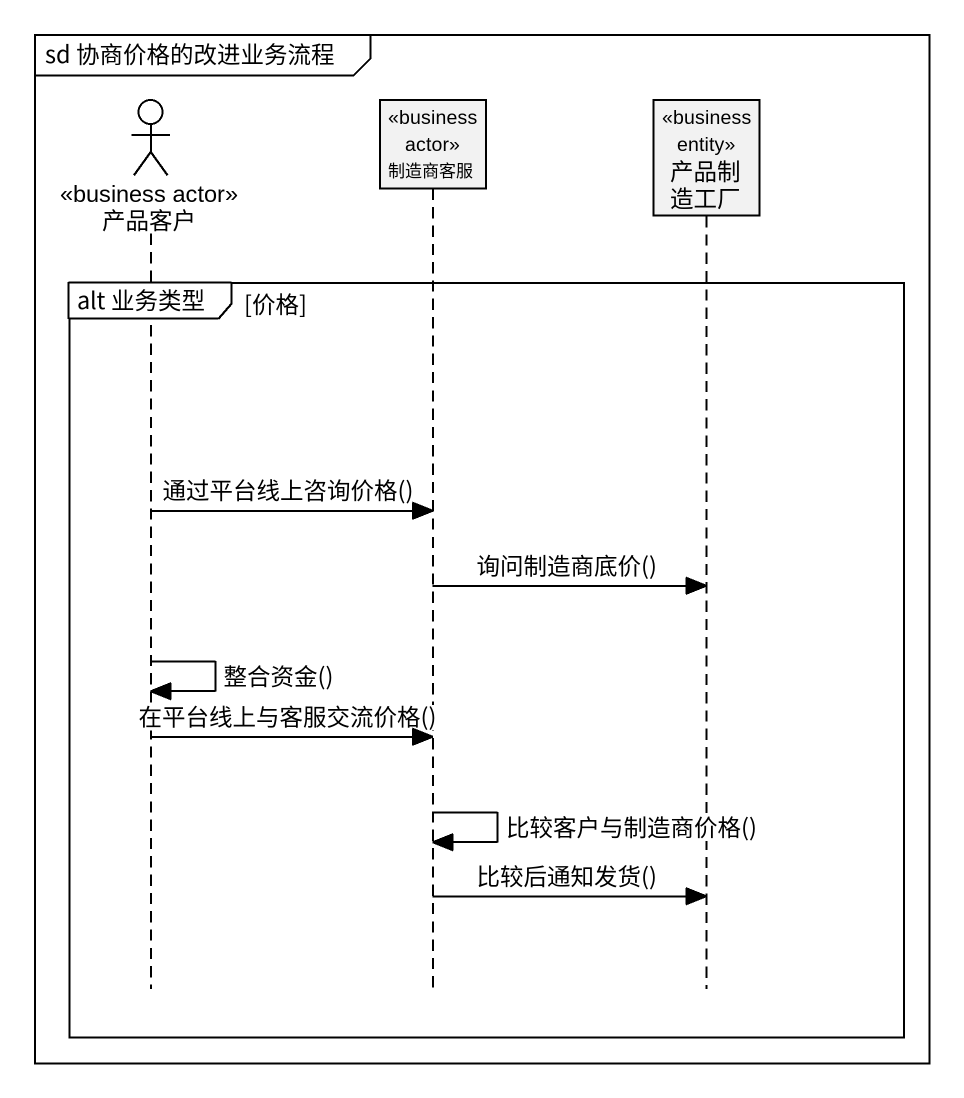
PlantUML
@startuml
mainframe sd 协商价格的改进业务流程
hide footbox
actor 产品客户 <<business actor>>
participant 制造商客服 <<business actor>>
participant 产品制造工厂 <<business entity>>

group alt 业务类型 [价格]
  产品客户 -> 制造商客服 : 通过平台线上咨询价格()
  制造商客服 -> 产品制造工厂 : 询问制造商底价()
  产品客户 -> 产品客户 : 整合资金()
  产品客户 -> 制造商客服 : 在平台线上与客服交流价格()
  制造商客服 -> 制造商客服 : 比较客户与制造商价格()
  制造商客服 -> 产品制造工厂 : 比较后通知发货()
end
@enduml
